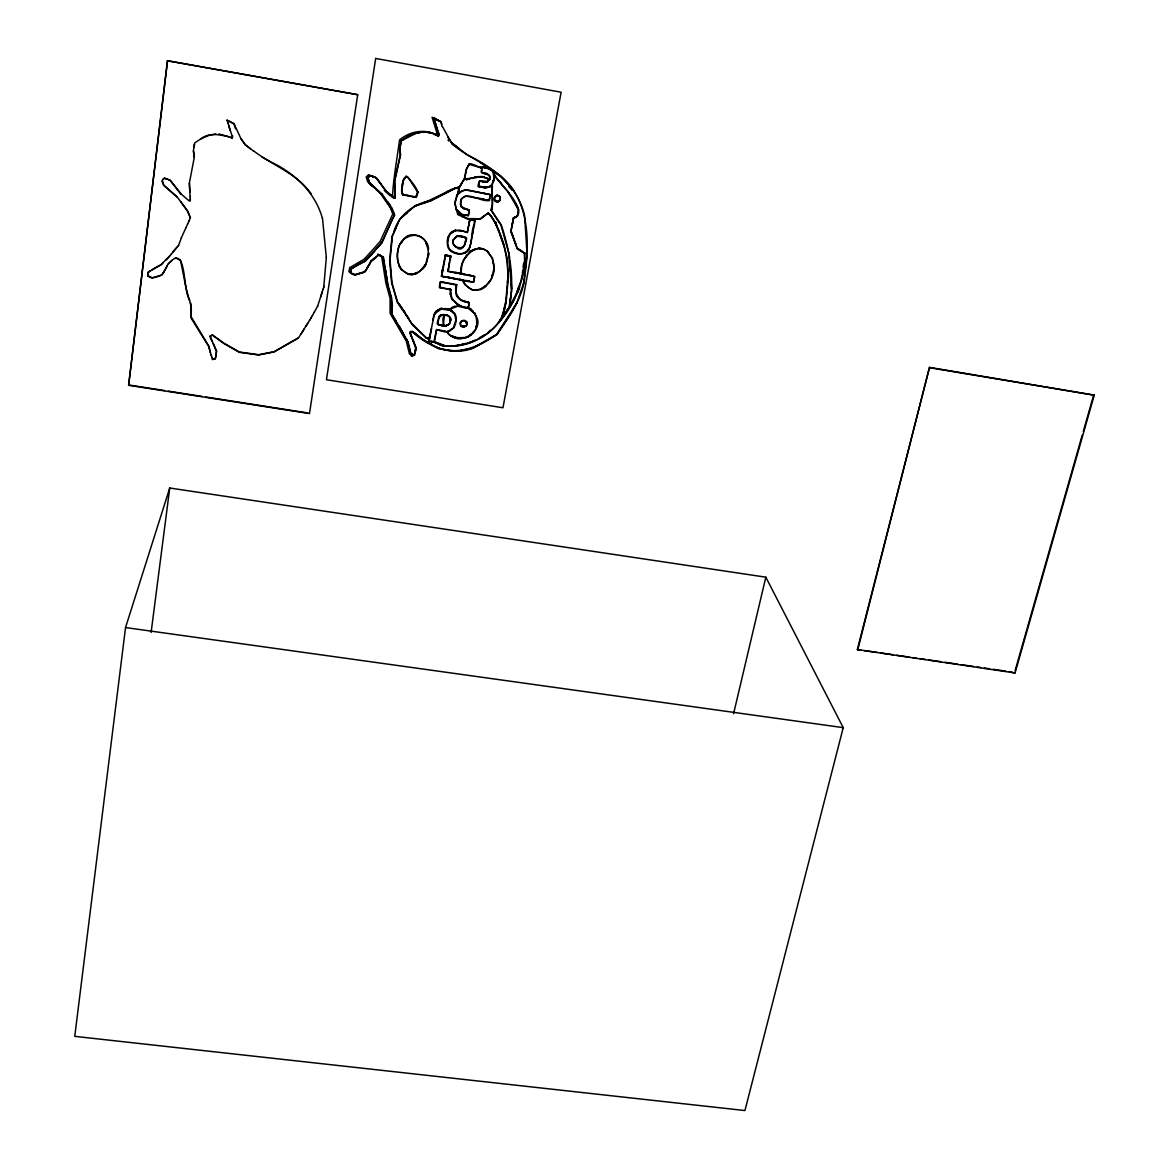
<?xml version="1.0" encoding="UTF-8"?>
<svg xmlns="http://www.w3.org/2000/svg" width="1169" height="1169" viewBox="0 0 1169 1169"><rect width="100%" height="100%" fill="white"/><g stroke="black" fill="none" stroke-linecap="round" stroke-linejoin="round"><path stroke-width="1.5" d="M379.107 254.798L382.687 256.888L378.464 254.71L371.011 261.14L369.521 264.062L370.821 261.082L374.723 258.042M191.029 316.448L191.146 315.309M378.493 246.615L382.015 242.465L377.28 248.033L378.493 246.352M492.017 186.821L491.784 185.374L492.076 186.105M492.003 185.886L492.427 204.137L491.564 208.477L491.725 207.045M409.851 332.844C409.968 327.364 422.681 339.945 412.642 331.499M428.643 253.22C428.877 251.262 428.322 256.99 428.614 254.535M393.149 197.868L394.596 198.189L386.238 191.628L376.14 177.805L372.575 176.592M373.306 252.504C378.668 247.36 354.412 272.172 371.961 254.199M524.881 253.103L524.34 266.956L524.633 265.378M374.212 177.25L368.644 174.678L366.175 176.987L367.68 181.75L381.825 194.565L393.105 211.852A123.461 119.238 30.8 0 1 394.318 214.994L382.015 242.714M376.14 178.009C365.839 170.426 365.649 183.168 373.262 186.733M392.375 305.518L391.907 313L391.936 312.152M450.62 292.659L450.664 289.43L439.661 287.369L440.669 281.787L456.728 284.622M371.391 176.124L373.393 176.928M371.859 176.095L370.5 175.759M367.753 266.927C370.325 262.426 365.795 270.097 367.285 267.759M492.953 171.77L494.078 178.448M369.521 182.846L368.746 180.245L369.521 182.846L382.175 194.434L369.521 182.642M453.177 241.983L453.177 240.975L453.207 242.48C450.81 240.054 459.782 234.721 455.778 236.898M191.029 315.601L191.175 314.169M368.162 178.638L368.396 179.383L368.03 177.776M368.849 177.235L370.5 175.555M365.736 270.419L365.751 270.156M191.234 310.472L191.161 306.775M357.977 264.662C379.457 253.688 344.11 272.143 352.819 268.052M364.582 271.822L355.04 274.569L350.685 272.962L355.025 274.847L362.945 272.494L365.327 270.697M524.691 253.629C523.288 250.371 525.655 260.672 524.355 263.098M191.19 311.612L191.38 308.908M492.47 186.251C491.769 187.756 492.997 207.483 492.047 207.775M191.073 314.461L191.248 312.591M191.132 312.868L191.307 311.319M524.282 262.835L523.595 268.972M356.793 265.597L351.153 268.797A72.303 71.119 9 0 0 350.685 270.857L350.335 273.049L352.556 274.16A71.265 70.155 37.1 0 0 354.777 275.124L364.83 272.041A35.231 34.369 29.2 0 0 365.59 271.15L370.997 261.637L378.624 255.222L383.154 257.458L387.407 284.637L390.987 297.043M351.358 269.294L351.416 268.87M350.832 271.792L350.992 270.857M491.141 210.215L491.491 208.257M457.912 213.766C456.202 210.347 461.477 214.117 458.423 212.29M469.339 209.821L468.374 215.564M357.699 94.704L167.445 60.759L128.634 385.288L309.493 413.563L357.699 94.704L167.445 60.759M323.857 286.259L323.784 286.946A2.543 2.455 23.9 0 1 323.696 287.457M447.975 289.342L450.372 289.517L450.416 294.354L450.328 293.551M494.429 178.141L494.443 175.92L507.726 191.351L518.539 209.894M176.928 197.006L163.66 185.345L162.126 181.093L162.9 179.471M326.356 257.063L323.828 286.537A2.528 2.455 23.9 0 1 323.725 287.179L323.141 289.254M507.448 282.518L507.726 279.376L505.768 301.88C504.058 332.113 468.287 349.575 441.385 345.264C439.529 344.636 436.958 342.707 435.657 342.765C437.527 343.686 439.383 344.636 441.268 345.513C486.129 352.687 519.094 306.906 524.253 266.693M459.256 192.169L458.277 193.484L461.77 190.839L467.41 189.933L490.556 194.697M391.659 283.249L389.686 260.307L392.039 236.211L396.013 227.897M452.841 241.603L453.017 240.054M489.709 178.755C493.698 173.231 477.975 175.058 481.92 169.914M523.478 283.453L522.835 286.01L523.449 284.228M167.576 60.613L128.634 385.288M232.426 137.109L228.686 125.229M232.646 135.809L232.339 137.796M456.758 284.71L455.983 290.906L456.772 294.939M522.441 273.02L522.762 270.244M523.098 267.467L523.522 263.858M523.61 283.322L527.073 254.316L524.603 215.783C517.94 186.003 492.909 167.372 466.957 154.717L451.629 142.647L447.61 136.671M125.536 627.563L74.758 1036.348L744.931 1110.55L843.229 727.644L765.827 577.179L169.739 488.014L125.536 627.563L843.229 727.644M151.108 632.531L169.739 488.014M468.506 215.023L469.017 209.952L466.679 209.485M417.698 192.154L408.259 177.63L406.403 176.607L408.259 177.63M395.18 198.043L394.83 180.654L400.602 154.878L399.93 148.595L401.391 140.762L407.776 136.583L415.536 133.339L423.952 131.556L432.238 133.208L423.967 131.746L415.55 133.529L401.478 140.689M398.191 249.991C394.479 261.52 402.253 277.579 415.901 273.648M429.038 339.171L426.115 337.695L429.038 339.171L428.935 341.26L435.657 342.765M489.153 180.026L488.847 179.076L489.095 179.807M509.114 307.315L511.584 290.862L508.807 252.972L500.887 224.93M425.574 242.202L428.044 248.895L428.351 253.878L425.837 263.96L419.876 271.383L412.087 274.686L416.617 273.604L423.426 268.388L426.144 264.092L428.468 255.105M516.333 293.711L509.596 306.526C514.696 279.245 509.859 250.911 501.238 224.813L491.404 210.259L491.681 209.017L491.404 210.259M516.42 293.974L521.462 279.318L524.209 265.758M510.385 298.007L510.02 301.178M510.824 295.041L511.277 292.075M163.046 273.298L161.936 274.715C157.947 276.512 149.34 280.735 147.966 274.686M193.952 147.075L194.697 142.939L201.024 138.731L208.798 135.458L215.87 133.953M215.987 354.66L216.484 351.401L210.084 336.131L212.466 334.992L223.966 343.204L239.411 352.015L258.7 354.689L274.189 351.635L298.431 337.753M487.108 250.984L482.899 248.763L478.589 248.237L470.172 251.467L463.64 259.606L461.726 264.764L461.083 273.634L448.122 271.15L450.576 256.347L445.623 255.47L441.692 276.132L473.401 282.065L474.482 276.542L447.932 271.442L449.539 261.856M438.813 134.8C439.135 132.477 438.828 136.145 438.477 136.174C426.203 128.283 410.611 130.738 399.55 139.885C397.095 158.283 393.12 180.494 392.506 196.991A14.846 14.627 36.8 0 0 391.776 196.83L391.25 196.728M215.797 355.946L216.586 351.095L213.313 343.657M486.845 251.014C474.073 240.785 458.35 263.317 461.346 271.851M148.463 271.924L147.952 274.277M492.441 184.512L492.061 185.199L494.355 177.936M194.507 144.079L193.367 151.02L194.244 157.157M215.885 355.639L215.271 358.883L213.883 359.204A50.472 47.929 27 0 1 212.466 359.497L211.91 357.232M493.596 271.208L494.063 268.359L491.287 279.303L484.814 287.194L480.707 289.532L472.101 289.912L464.97 284.812L462.486 280.414L441.356 276.235L445.287 254.974L450.913 256.274M490.045 178.609L488.7 174.59L481.511 172.501L481.73 170.879M215.71 356.793L215.388 358.401M478.369 184.95L478.662 183.431L478.34 186.558L485.559 187.8L482.388 187.435M461.156 199.095L460.338 204.356L462.208 207.687M453.163 242.231C452.447 246.469 461.58 250.663 464.707 245.008C468.988 224.477 465.657 256.771 456.509 247.2M464.736 178.667L464.78 177.922M468.228 165.545C470.902 160.548 480.006 169.637 482.139 167.006C483.528 166.86 488.16 168.351 484.39 167.24L490.995 170.06M148.419 272.172L147.703 276.132M431.595 328.387L429.242 340.997L434.824 342.371M450.27 259.883L450.883 256.026L449.393 255.529M448.399 236.386C445.813 241.106 448.312 249.333 448.823 248.778M518.452 209.66L517.326 216.09L513.439 217.902L517.326 216.09M403.568 179.938L401.888 189.553L402.721 194.843L416.018 197.415L417.114 194.945M472.495 219.684L474.862 220.693L474.059 225.032M513.162 221.379L513.527 217.785M402.384 184.76C405.117 172.077 399.418 192.359 402.662 194.785M350.685 272.962L350.729 272.099M474.453 224.843L474.658 220.123M377.85 254.038L381.576 256.011L385.887 283.146L390.11 298.475L390.095 313.263L406.257 341.07L409.515 354.178A49.025 47.958 10.7 0 0 410.991 353.886C412.336 358.985 416.778 351.299 415.726 347.398L410.275 333.063L412.467 331.996C428.891 346.901 452.155 356.677 473.781 347.924L496.825 334.816C509.246 316.726 523.478 297.54 524.969 274.89C529.002 246.191 529.265 213.766 512.694 188.954C497.599 167.43 471.049 160.299 451.702 143.729M414.878 351.913L415.726 347.398M430.148 335.591L429.724 338.309M439.456 286.098L440.041 283.073L439.456 287.676L450.372 289.517M458.584 191.511L459.402 187.172L464.546 178.784L466.826 179.675L473.387 177.659L482.329 176.782L488.759 179.105L485.486 177.688M458.467 192.52L459.446 187.391L461.945 183.007M449.933 259.27L450.445 257.048M448.794 236.328L447.625 243.956L449.086 248.544M457.795 194.171L457.313 194.843L459.008 187.391L454.288 188.735L430.762 200.878L414.82 206.109L399.637 219.334L392.404 236.196L390.037 259.942L392.01 283.146M459.008 187.391L458.613 189.422M464.897 177.776L466.475 169.49L469.339 163.835L466.168 169.344L464.414 178.609L459.198 187.172C452.871 187.756 436.095 197.166 455.15 188.092M448.078 270.887L448.531 268.972M465.32 241.778L465.89 239.265M190.372 217.902L187.537 210.815L180.727 201.565M190.328 218.004L190.211 216.747M426.144 338.002L411.809 324.12L405.833 314.549L412.102 323.93L426.334 337.753L429.096 339.098L434.4 314.388L437.294 310.691L441.371 308.85L434.678 313.774M441.94 272.304L442.598 268.885M455.165 315.06L454.843 314.373L455.866 320.058L453.251 328.255L450.007 330.725L446.69 331.587L436.49 329.497L433.962 341.903L431.449 341.509M443.212 345.79L434.386 341.743L436.622 329.892L446.953 331.938C459.432 349.034 484.521 329.877 476.368 316.697M442.277 272.377L442.934 268.958M468.477 225.982L467.22 232.339L465.32 232.017C459.768 229.285 451.073 229.767 448.838 236.562M489.402 199.11L490.132 194.58L467.439 190.284C462.939 187.727 453.587 199.402 459.578 192.534M437.951 320.613L437.381 324.018L445.331 326.37L449.612 323.959L450.606 318.728L450.781 319.824C450.723 311.641 436.826 315.601 439.12 317.004M475.14 220.576L469.777 219.597L467.468 232.616L463.216 230.936L455.501 230.308L450.752 232.923L448.165 237.205M478.72 183.635C478.296 177.147 486.728 184.892 488.817 180.26M474 224.799C469.938 234.063 474.424 249.318 463.056 253.366C458.16 254.652 451.029 252.256 449.437 248.88M472.627 233.61L473.27 230.366M474.395 224.594L469.821 247.58M489.343 198.876L489.139 200.469M517.925 213.167L518.262 211.457M468.901 225.559L469.938 219.246M481.467 170.44L482.037 167.532M429.169 339.068L429.739 335.766M478.998 183.533L478.559 186.251L479.611 181.166L484.521 182.101L482.461 181.706M443.606 325.946L443.519 325.143C444.22 326.969 434.327 324.5 438.302 320.598M493.464 263.04C498.783 279.961 474.541 303.502 462.939 280.487L473.591 282.357L474.775 276.527L461.448 273.429L463.406 274.072M513.089 221.146L511.116 230.892L514.316 239.893M437.995 320.905L438.799 316.931M438.93 317.939L437.717 323.988L438.901 324.617M450.27 309.741C454.536 301.281 466.329 311.188 468.258 306.614M466.679 324.441L465.671 321.314L462.588 320.73L460.571 322.688L460.878 325.903L463.698 326.531L466.124 325.581L463.932 326.852L461.229 326.253M517.224 248.836L510.838 231.228L513.498 217.858M513.761 218.238C521.082 216.397 519.226 207.22 515.31 203.538M465.481 308.031L468.082 308.075L469.09 303.034L466.051 301.938L468.243 302.508M521.374 279.055L521.973 276.118M522.587 273.166L523.157 271.106M200.907 138.921C210.274 131.06 223.834 135.867 232.426 137.606M491.74 209.251L491.798 208.403M440.07 283.351L440.45 281.554M351.124 270.434L351.27 269.557M435.92 312.284L433.947 315.031L432.72 320.248M473.737 281.437L473.971 280.867M416.076 196.947L417.625 192.169M445.871 325.99C459.607 319.458 438.521 306.263 443.796 324.997M471.662 334.349C465.598 342.225 435.745 335.196 453.893 327.963C457.24 320.627 458.175 312.971 449.232 309.653M456.494 284.871C455.925 284.374 453.791 296.429 459.987 299.542L460.805 299.688M493.274 181.59L493.888 178.769L491.871 184.863L488.496 186.982L484.667 187.435L478.53 186.119M414.411 354.66L414.279 355.128M733.577 713.704L765.827 577.179M504.409 313.847L505.695 311.962L502.392 317.106L502.86 314.534M502.933 314.826L506.192 301.427L508.15 279.493L507.492 259.781L503.751 244.292M499.572 320.759L501.706 317.822L503.298 311.363M503.693 309.741L504.453 306.629M505.695 301.602L505.183 304.247M500.113 199.461L499.821 197.035M466.957 324.675L467.03 323.17M417.406 194.083L418.064 191.658M417.684 193.002C418.707 189.583 408.113 177.264 406.812 176.446M513.586 218.092L517.443 216.09M857.345 649.569L929.487 367.373L1094.242 395.166L1015.043 672.979L857.345 649.569L860.925 650.081M857.666 650.125L929.487 367.373M434.59 313.643L433.699 315.835M489.869 178.959L489.738 179.427M1015.116 670.67L1082.289 434.926M1083.298 431.434L1093.746 394.771M148.302 272.275L149.851 270.916M482.329 176.782L489.533 179.047M417.64 192.388L417.713 191.95M445.243 255.061L448.18 255.543M212.466 359.497L212.568 359.19A50.442 47.9 27 0 0 213.971 358.883L215.359 358.562M323.17 288.977L320.657 296.941M322.293 291.724L317.573 306.395M211.896 340.939L209.982 336.351L212.626 334.977M453.061 240.303L456.889 236.153L459.928 235.919L465.686 237.643L464.546 236.971M416.807 195.53L416.222 197.298M516.83 292.235L518.846 286.39M475.403 315.323C476.207 315.484 478.852 327.875 473.153 332.697M407.44 195.413L415.945 197.035L416.851 194.39M438.989 317.72C447.479 309.011 443.007 319.853 443.548 325.435M476.002 327.349L476.426 325.698M499.894 199.987L500.215 197.02L500.449 197.736M522.762 285.747L516.771 303.034L496.796 334.466L472.437 348.26L457.094 351.284L438.2 348.625L423.28 339.872L416.076 334.319M517.911 292.25L519.65 287.355M398.191 250.254C399.608 235.071 421.308 229.022 426.685 243.941M426.685 261.315L427.24 260.102M178.477 245.651L181.429 237.658M491.871 276.41L492.821 273.926M394.625 215.271L392.01 208.126L387.874 202.076L389.964 205.086M167.167 265.816L167.503 265.042M250.604 148.901L245.49 145.073L241.223 138.906M393.851 231.915C398.147 215.973 413.344 203.669 430.689 200.513M396.612 226.231L398.424 221.949M166.846 266.561L167.284 265.553M495.378 201.17L498.126 201.813L500.347 199.826M461.594 199.271L460.703 203.494L461.346 206.577L466.811 209.368M189.013 220.912L190.445 217.77M187.551 224.17L189.13 220.678M185.813 227.984L187.668 223.922M181.297 237.906L185.929 227.75M189.889 300.301C182.247 291.753 187.654 241.296 168.175 264.019M461.214 199.315C467.732 190.547 481.847 202.953 489.402 200.235M232.003 138.322L230.644 137.562M175.218 258.057L176.081 257.838M500.332 320.817L512.475 302.552L516.625 293.828M394.625 215.038L393.237 217.916M392.916 218.062L381.722 242.524L379.384 245.052A172.062 167.372 -14.2 0 0 375.936 249.114L364.173 261.301A19.347 18.938 29 0 1 361.747 262.674M454.668 252.899C456.407 254.594 468.36 254.959 469.514 247.974M166.977 266.284L166.203 267.789M168.351 179.485L170.338 180.26L181.078 193.952L188.75 200.586A15.343 14.583 36.8 0 1 189.495 200.747L190.299 200.586L190.226 196.538M163.558 272.523L164.157 271.34M164.025 271.617L164.522 270.623M466.475 325.654C468.243 323.287 462.968 330.14 461.419 325.742M468.448 249.567L469.193 248.296M366.891 268.212L366.058 269.951M164.391 270.887L164.975 269.791M314.329 312.225L317.603 306.103M166.67 266.897L165.72 268.563M312.43 315.63L314.373 311.933M499.821 199.767L498.242 201.404L495.641 201.331M163.236 273.093L163.689 272.245M456.48 195.91L457.05 194.945L454.726 203.041L456.334 209.923L455.939 209.251M489.665 179.558L487.371 181.955L484.463 181.882M164.858 270.054L165.443 268.972M311.056 318.012L312.459 315.338M485.5 187.581L489.753 186.865L492.003 184.644M514.155 307.082L516.771 303.034M369.536 263.799L368.659 265.465M309.639 320.379L311.1 317.72M165.326 269.235L165.852 268.3M457.24 195.267L455.077 202.938L456.319 209.368L461.697 214.234L468.345 215.637L461.74 214.658L459.753 213.036M309.683 320.087L306.059 326.166M402.545 241.004C394.187 247.726 397.796 267.35 401.625 269.82M307.652 323.389L301.251 333.691M401.347 242.29L401.785 241.603L400.865 243.342M401.8 241.851C409.691 227.21 429.461 238.169 428.438 249.684M430.017 343.335C450.781 358.328 478.253 348.055 496.723 334.173L509.962 314.563M466.709 255.032L465.35 257.501M304.349 328.664L298.373 338.06L274.13 351.942L258.627 355.011L239.338 352.322L223.878 343.511L212.612 335.298M464.546 178.784L463.742 180.041M461.565 198.613L465.51 195.968L477.683 198.306M488.364 283.483L489.855 281.524M163.368 272.83L161.804 274.978L159.189 276.03M472.934 332.464L474.176 331.002M468.433 249.845L469.266 248.836M506.528 310.735L508.208 308.265M509.596 306.526L510.853 304.364M449.364 234.355L451.789 231.754L455.457 230.074M449.7 234.458L455.442 230.454M403.583 180.158L406.417 176.446M403.247 180.026L404.518 177.98M404.532 178.199L405.979 176.11M436.344 311.363C448.925 304.554 435.92 309.931 434.926 312.737M497.512 201.93L499.821 200.703M171.127 254.404L172.866 252.139A177.79 170.937 15.5 0 1 176.256 248.033M374.475 251.408L377.28 247.784M169.973 255.777L171.258 254.155M455.428 237.409L457.576 235.992M487.356 200.381L489.475 200.454L490.352 194.507M177.03 247.141L176.124 248.281A177.893 171.039 15.5 0 0 172.749 252.402M438.521 135.955L435.292 134.815M497.22 201.916C493.172 199.534 498.403 203.099 499.748 200.483M170.104 255.514L166.378 259.693M176.914 247.39L178.594 245.402M168.804 256.975L160.46 265.173M497.278 195.471L494.531 197.459L495.408 200.936M489.753 186.865L491.623 185.462M483.075 287.53L485.734 285.557M483.177 287.866L485.924 285.85M167.956 264.223L171.741 260.833M162.769 179.675L164.522 177.995M163.222 179.266L164.391 178.214L165.793 178.755M451.731 298.694L459.125 305.737L450.839 308.806L450.27 309.902L451.906 310.998M466.036 337.783L471.385 334.144M468.594 336.526L472.992 332.756M403.422 215.797L407.221 212.729M466.957 322.732C465.598 317.632 457.488 321.504 460.732 325.713M451.541 308.762L449.451 309.361L451.862 307.885M440.085 315.762L442.364 314.636M495.335 196.407C501.457 192.593 490.235 197.707 495.232 201.229M479.115 338.089L484.653 334.67M490.132 330.316L487.619 333.092M461.638 326.18L465.817 326.019M495.261 196.187L497.146 195.457M148.375 272.114L158.999 265.787M481.672 217.858L484.2 215.944M440.07 315.323L442.408 314.929M448.501 324.748L444.381 326.078L439.69 324.953M445.842 325.625L448.268 324.836M162.739 263.463L159.744 265.597M364.421 261.564L365.765 260.395M447.435 315.279L445.111 315.25M456.056 302.976L461.448 306.439L468.564 307.958M468.199 308.324L474.176 313.102L469.806 308.353L471.414 309.653M464.122 253.41L466.402 251.832M413.709 206.606L416.968 205.057M412.482 331.718C406.797 331.002 413.914 340.968 410.655 334.918M491.112 185.915L489.153 186.865M151.634 269.966L159.875 265.334M482.198 167.211L483.718 167.109M482.753 181.37L488.043 181.195M463.772 253.132L465.788 252.139M356.677 265.261L360.417 263.317M485.559 182.232L488.028 181.37M470.289 251.525L474.395 249.508M470.113 251.218L474.965 249.041M482.359 287.925L480.707 289.532M480.649 289.269L482.461 288.261M445.594 255.222L448.151 255.879M422.798 203.494L446.763 191.921M454.814 188.545L430.733 200.659L422.769 203.274M465.978 337.49L467.878 336.877M416.062 197.152L412.686 196.553M467.848 343.087L474.935 340.267M467.819 343.452L474.132 340.997M429.067 338.791L426.334 337.753M447.888 331.791L449.656 330.959M447.406 331.514L449.378 331.002M414.805 205.89L421.176 203.801M466.256 179.617L470.011 178.506M158.37 276.089L152.248 277.754L147.849 275.855M481.394 186.675L488.423 186.762M457.897 306.03L459.081 305.46M412.365 353.579L410.991 353.886L408.142 342.298L399.33 326.356L407.791 342.634L411.4 356.107L414.615 355.274L416.062 347.748L413.168 340.325M411.43 355.741L414.264 354.821M456.1 188.253L459.052 187.61M457.561 236.372L462.939 237.029L461.711 236.693M411.97 274.116L416.032 273.254M457.342 337.783L463.801 337.578M457.123 345.235L460.191 344.621M461.726 344.314L466.314 343.394M486.582 187.741L488.101 187.288M457.167 345.586L460.206 344.987M461.726 344.68L466.299 343.759M441.4 309.142L449.977 310.194L454.507 314.008M190.006 200.878L190.342 198.847M441.707 308.718L449.7 309.376M474.702 176.943L482.286 176.461M479.436 176.709L477.653 176.651M465.73 189.773L467.439 190.284M465.817 190.123L467.395 190.065M443.913 325.245L444.79 326.049M457.737 338.425L461.813 338.352M443.489 325.654L440.158 325.04M412.087 274.686L408.01 274.233L402.121 270.068M465.13 307.593L468.009 307.783M434.386 341.743L444.147 345.264M409.968 274.204L410.772 274.554M478.618 248.339L480.722 248.602M466.577 215.257L468.053 215.213M469.339 163.835L471.019 164.303M443.022 331.572L445.082 331.601M447.099 315.075L445.199 315.104M864.49 650.607L877.013 652.419M880.578 652.945L893.087 654.757M896.667 655.283L909.175 657.095M912.755 657.621L916.321 658.132M919.901 658.658L925.264 659.433M928.844 659.959L941.352 661.771M944.917 662.282L957.426 664.109M961.006 664.62L973.514 666.447M977.094 666.958L980.659 667.484M984.24 667.996L989.602 668.785M993.182 669.296L1005.691 671.123M1009.256 671.634L1015.043 672.979M444.322 308.748L448.209 309.668M470.026 219.816L474.862 220.693M441.122 330.579L444.834 331.236M130.563 385.244L164.566 390.563M168.146 391.118L202.149 396.437M205.729 396.992L307.739 412.935M459.724 273.137L461.083 273.634M455.355 284.871L440.611 281.89M929.881 367.753L1094.242 395.166M444.644 308.484L448.575 309.171M431.507 341.187L434.064 342.21M403.583 194.668L402.794 194.302L409.822 195.866M497.687 195.106L499.601 196.275L498.827 195.705M459.49 230.395L463.465 231.36M484.55 167.81L482.519 167.123M482.417 167.415L483.718 167.459M443.811 282.109L440.669 281.787M446.485 276.775L456.188 278.85M459.461 279.216L462.792 279.829M466.124 280.458L469.456 281.086M454.668 272.509L458.116 273.151M459.826 273.473L464.546 274.627M447.669 277.331L450.533 277.871M453.294 278.397L456.027 279.172M472.408 220.006L474.804 220.459M454.01 252.358L456.918 252.986M470.625 275.183L468.053 274.949M455.545 272.333L458.336 272.874M441.254 287.457L443.051 288.071M469.456 164.361L481.818 168.117M484.098 199.212L477.361 197.897M481.073 198.964L488.627 200.308M462.544 207.965L469.076 210.186M459.373 279.552L462.427 280.151M218.705 133.938L228.89 136.758M497.716 195.53L499.031 196.231L498.169 195.837M466.767 209.134L469.353 209.982M480.284 186.47L479.422 186.499M483.118 193.192L485.573 193.674M450.503 289.254L450.693 290.38L450.576 289.284L447.888 288.991M484.492 167.605L486.304 168.175M484.185 172.866L487.049 173.48M441.502 276.132L443.446 276.775M465.598 301.456L468.535 302.187M460.601 299.951L469.324 302.698L468.564 307.798L470.011 309.113M486.056 167.562L491.228 169.812L490.206 169.227M478.428 186.602L479.728 186.908M469.222 209.894L468.243 209.646M486.976 173.83L486.041 173.786M460.484 235.802L463.845 236.737M461.448 306.439L463.845 307.009M462.895 236.781L465.817 238.067L464.926 237.702M460.966 306.307L463.918 307.374M451.57 335.664L455.311 337.14M451.351 335.898L455.15 337.709M466.036 232.266L467.162 232.09M467.22 232.339L465.978 231.915M461.258 300.331L466.095 302.216M464.604 179.003L465.35 179.105M461.872 300.375L464.488 301.646M462.442 300.535L464.59 301.354M166.67 178.828L167.518 179.164M165.925 178.536L170.206 180.479L180.947 194.186M165.443 178.346L166.539 179.047M373.379 176.548L376.433 177.863L381.489 184.644M454.186 252.986L449.276 249.231M437.513 324.368L438.667 324.865M467.498 218.705L462.632 216.586L467.556 218.954L480.284 219.114L488.247 213.123L489.314 214.424M462.69 216.82L457.693 214.526L456.904 210.478L457.357 211.048M458.146 214.482L457.868 213.532L467.585 218.603L480.284 218.778L488.35 212.773L493.333 219.071M350.978 272.538L348.917 271.617L349.706 267.628L363.954 259.343L374.299 248.12A174.386 169.622 -14.2 0 1 377.762 244.043L380.144 241.442L392.769 213.971L390.431 207.834A6.108 6.02 37.2 0 0 389.847 206.752L380.305 193.294M455.282 246.235L456.144 246.703M175.964 258.086L180.435 260.366M456.042 247.243L455.238 246.601M465.627 237.409L466.416 238.14M433.246 133.836L436.432 135.195L436.958 132.915L432.077 117.28L438.74 120.933M227.02 120.217L233.946 123.899L235.524 128.838M434.123 118.215L440.815 121.868L437.484 120.027M435.379 118.493L433.772 117.791L435.087 123.3M229.27 121.152L234.034 123.709L241.135 139.096L245.49 145.073M451.833 310.545L450.503 309.785L450.664 310.516M261.827 156.982L270.097 161.497M271.471 162.243C295.187 173.67 315.25 192.52 322.454 218.501M382.687 256.625L383.461 257.414M421.337 338.352L429.9 343.628M461.346 206.577L464.4 209.266M456.772 304.188L458.818 305.255M521.067 250.648L517.356 248.369L522.485 251.525M523.8 252.548L524.969 253.352L519.489 250.064L523.624 252.825M519.577 250.312L517.195 248.632M491.17 169.607L491.74 170.133M470.333 308.689L473.08 311.407L472.524 310.793M514.331 191.175L501.033 176.314L482.899 163.66M480.795 162.812L498.827 175.233M450.927 250.721L452.038 251.335M449.86 250.137L451.833 251.817M456.319 209.368L461.697 214.234M253.79 151.006C272.772 165.574 297.028 173.465 311.232 193.952M253.702 151.21L245.563 144.883M412.292 331.455L418.005 335.824L415.945 333.969M417.976 335.532L423.28 339.872M442.54 126.661L451.322 142.779L459.256 148.784M451.424 142.896L456.334 146.695M460.206 299.293L457.006 295.304M491.433 170.163L491.842 170.645M498.973 196.012L499.733 196.991M456.1 303.253L452.023 298.49L452.447 299.279M384.353 190.489L390.095 195.691M486.991 251.16L488.671 253.001M493.523 263.303L492.134 258.247L487.721 252.051M487.268 250.94L492.5 258.188L494.122 268.622M461.01 206.621L461.55 207.059M180.494 260.044L185.915 287.486L190.942 305.986M508.836 186.514L512.168 190.284M500.084 197.722L499.338 196.494M492.383 170.557L494.166 173.728L493.859 172.734M492.12 170.776L492.821 171.697M517.56 208.126C514.258 194.609 496.84 182.569 493.42 171.931M499.528 196.056L500.288 197.254M489.256 214.19C502.086 230.351 508.544 257.487 507.799 279.639M456.947 210.698L456.012 209.251M405.848 314.841L397.241 302.157L391.659 282.971M401.04 306.775L397.548 302.011L392.01 282.869M451.979 299.381L452.505 299.907M493.26 218.837L498.228 229.241M376.14 177.805L386.53 191.424L394.874 197.868L394.479 180.888L400.236 154.922L399.593 148.872L401.288 140.631A129.788 128.853 -10.6 0 1 404.445 138.512C414.294 131.235 427.664 129.335 438.302 135.765A13.663 13.443 67.9 0 0 438.507 134.917L434.094 118.04M382.175 194.215L387.874 202.31M447.99 139.988L448.662 140.952M496.825 225.354L495.393 221.686L495.7 222.373M500.96 225.164L491.185 210.493M401.055 268.958L400.733 268.665M401.025 306.483L409.135 319.049M400.675 306.57L402.443 309.288M403.612 310.457L405.322 313.117M456.407 294.997L457.386 296.648M396.057 321.022L391.951 314.432L399.345 326.662M509.465 194.229L507.726 191.351M399.9 267L398.79 265.334M454.463 313.73L454.887 314.666M404.153 335.664L391.615 314.724L391.337 296.692L392.375 305.489M491.959 185.798L492.091 186.236M474.117 312.81L475.096 314.914M475.374 314.519L474.439 312.678L476.104 316.156M492.003 184.98L492.456 186.119M189.699 216.046L187.771 211.706A6.313 5.991 36.9 0 0 187.128 210.61L177.06 196.787L163.792 185.126L162.257 180.888M452.067 298.767L450.576 292.382M489.095 179.617L488.847 179.076M439.018 133.88L435.482 123.373M411.561 337.008L415.74 347.704M451.497 298.329L450.372 294.077M498.155 229.007L503.824 244.54M498.739 231.652L495.276 222.198M514.755 241.106L515.792 244.014M517.443 248.617L510.838 231.228M501.603 183.65L498.988 180.596M512.694 222.052L512.154 224.682M494.297 178.974L493.829 180.917M499.66 196.757L500.069 197.693M368.396 179.164L368.732 180.464M495.539 200.878L495.831 201.609M387.743 284.242L385.638 270.74L387.743 284.242L391.337 296.97M230.176 130.592L228.087 123.227M509.158 252.855L509.465 257.779M227.575 121.547L227.984 123.417M481.964 167.971L478.939 166.626M484.492 177.177L483.396 176.811M227.122 120.027L227.473 121.737M481.336 167.898L480.532 167.532M503.503 244.759L499.397 233.508M510.546 271.866L510.093 266.415M479.582 167.094L478.501 166.612M211.282 355.098L211.808 357.553M491.988 217.317L490.176 214.935M441.853 124.221L440.991 121.62L435.116 118.727M211.18 355.42L208.71 345.951L191.175 316.828M210.464 352.877L208.608 346.258L191.146 318.187L191.146 316.156M477.858 177.22L464.824 179.091M440.771 121.693L442.145 126.588M513.381 308.821L511.394 312.196M503.401 315.718L502.392 317.106M480.78 248.851L478.676 248.588M452.9 242.962L452.871 242.816M469.514 220.693L469.178 222.329M459.198 187.172L456.874 187.698M460.688 201.083L460.571 201.726M468.798 248.69L468.901 249.479M463.216 230.936L460.674 230.483M468.214 281.466L466.197 281.086M455.559 246.425L453.879 245.417L452.827 242.567M458.599 305.387L457.342 304.188M385.638 271.003L383.374 256.99M450.357 308.879L450.401 309.61M193.484 150.816L194.361 156.953L189.32 183.343L189.831 191.994M443.139 282.591L441.371 282.27M461.492 273.692L461.331 272.275M440.143 284.768L439.953 285.762M436.315 311.071L436.358 311.816M428.351 253.878L428.117 255.5M190.752 302.976L191.234 308.879M426.144 264.092L424.785 266.24M425.837 263.96L424.522 266.035M431.989 344.855L427.912 342.473M322.483 218.267L326.312 257.326M416.047 196.713L414.162 196.699M409.618 235.451L407.674 236.547M511.35 283.614L511.73 288.772M409.998 274.467L408.01 274.233M189.436 183.124L190.109 196.757M408.142 342.298L406.564 339.2M399.9 305.094L398.921 303.765M399.52 305.153L398.585 303.896M391.951 314.709L391.893 312.707M394.435 214.248L394.085 213.328M467.089 323.711L466.723 321.986L467.089 323.711M450.474 320.379L450.299 318.991L450.474 320.379M375.673 58.45L326.443 379.72L502.977 407.762L561.12 92.219L375.673 58.45M466.577 322.644L466.752 323.842L466.577 322.512"/></g></svg>
